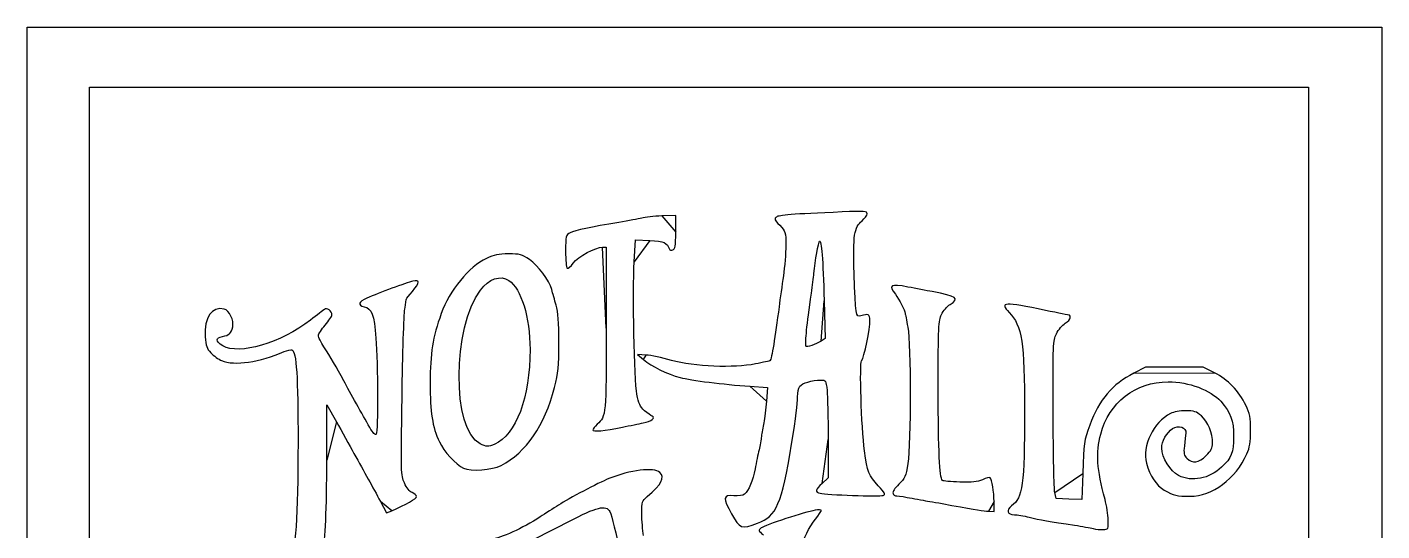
# Model space of a CAD drawing. Extents: x 1.22 to 6.05, y 4.37 to 9.22.
# Drawn here: x 1.222 to 6.048, y 7.428 to 9.222 of the extents above; entities that cross this region are included whole.
import ezdxf

# ---------------------------------------------------------------- set-up
doc = ezdxf.new("R2010")
doc.units = 0
doc.layers.add('Layer_1', color=7, linetype='CONTINUOUS')

msp = doc.modelspace()

# ---------------------------------------------------------------- linework, layer by layer
at = {"layer": 'Layer_1', "color": 7}
for points in [[(1.222222, 6.793651), (1.222222, 9.222223), (3.634921, 9.222223), (6.047619, 9.222223), (6.047619, 6.793651), (6.047619, 4.36508), (3.634921, 4.36508), (1.222222, 4.36508), (1.222222, 6.793651), (1.222222, 6.793651)], [(1.444444, 9.007936), (5.785714, 9.007936), (5.785714, 4.785714), (1.444444, 4.785714), (1.444444, 9.007936)], [(3.532381, 8.491988), (3.532381, 8.55142), (3.482619, 8.549729)], [(3.384402, 8.38648), (3.388902, 8.464487), (3.440017, 8.462373)], [(3.271508, 8.439003), (3.285079, 8.439008), (3.285079, 8.15042)], [(4.061077, 8.247548), (4.065023, 8.113767), (4.050528, 8.104357)], [(3.996241, 8.085663), (3.996241, 8.085663)], [(3.426826, 8.054601), (3.396667, 8.05704), (3.417778, 8.038795)], [(5.451718, 7.991055), (5.411524, 8.010973), (5.308857, 8.010973), (5.206191, 8.010973), (5.164378, 7.989723)], [(3.796818, 7.943532), (3.859192, 7.939339), (3.855355, 7.890156)], [(2.289683, 7.68008), (2.289956, 7.877401), (2.323755, 7.816687)], [(3.342381, 7.797804), (3.342381, 7.797804)], [(2.835415, 7.738672), (2.835415, 7.738672)], [(4.075238, 7.754281), (4.075238, 7.617763), (4.054127, 7.597722)], [(2.910901, 7.66165), (2.910901, 7.66165)], [(4.981862, 7.632781), (4.978908, 7.539946), (4.932938, 7.541709), (4.886968, 7.543473), (4.882398, 7.564723)], [(2.480536, 7.533038), (2.502247, 7.492247), (2.521203, 7.500349)], [(4.646752, 7.498616), (4.666354, 7.497937), (4.666209, 7.532848), (4.666205, 7.532848)], [(3.823701, 7.455499), (3.823701, 7.455499)], [(5.072808, 7.46758), (5.072808, 7.46758)]]:
    msp.add_lwpolyline(points, close=True, dxfattribs=at)
for points in [[(3.411746, 8.542475), (3.400135, 8.539415), (3.363492, 8.532458), (3.330318, 8.527014)], [(3.482619, 8.549729), (3.45525, 8.548799), (3.423357, 8.545534), (3.411746, 8.542475)], [(3.891264, 8.546005), (3.882559, 8.539597), (3.88386, 8.536317), (3.902957, 8.516524)], [(4.125, 8.564015), (3.944023, 8.556375), (3.900832, 8.553047), (3.891264, 8.546005)], [(4.213968, 8.55764), (4.213968, 8.566812), (4.205546, 8.567415), (4.125, 8.564015)], [(4.195987, 8.53228), (4.205877, 8.540657), (4.213968, 8.552069), (4.213968, 8.55764)], [(3.330318, 8.527014), (3.228957, 8.510381), (3.174278, 8.498617), (3.156905, 8.489705)], [(3.902957, 8.516524), (3.924032, 8.494681), (3.924445, 8.493299), (3.924445, 8.444587)], [(4.168059, 8.344901), (4.163656, 8.482138), (4.167538, 8.508184), (4.195987, 8.53228)], [(3.156905, 8.489705), (3.140583, 8.481332), (3.140318, 8.480283), (3.140318, 8.424032)], [(3.440017, 8.462373), (3.491017, 8.460263), (3.501816, 8.455413), (3.509906, 8.430984)], [(3.522187, 8.428618), (3.530797, 8.431944), (3.532381, 8.44179), (3.532381, 8.491988)], [(3.924445, 8.444587), (3.924445, 8.417271), (3.920552, 8.36864), (3.915795, 8.336519)], [(4.024585, 8.344901), (4.028732, 8.390017), (4.04073, 8.457552), (4.045079, 8.460258)], [(4.045079, 8.460258), (4.051574, 8.464298), (4.056688, 8.396297), (4.061077, 8.247548)], [(2.858425, 8.398606), (2.796059, 8.368909), (2.726593, 8.284207), (2.69714, 8.201949)], [(2.937199, 8.414723), (2.901098, 8.414723), (2.885619, 8.411556), (2.858425, 8.398606)], [(3.011058, 8.39499), (2.98483, 8.41288), (2.977934, 8.414723), (2.937199, 8.414723)], [(3.140318, 8.424032), (3.140318, 8.392592), (3.14273, 8.365367), (3.145678, 8.363533)], [(3.167575, 8.382021), (3.184937, 8.404933), (3.247063, 8.438995), (3.271508, 8.439003)], [(3.509906, 8.430984), (3.511054, 8.427517), (3.516581, 8.426453), (3.522187, 8.428618)], [(3.090954, 8.287476), (3.081497, 8.321234), (3.042753, 8.373372), (3.011058, 8.39499)], [(3.145678, 8.363533), (3.148627, 8.361699), (3.15848, 8.370018), (3.167575, 8.382021)], [(3.394198, 7.914999), (3.384688, 7.96606), (3.37819, 8.278811), (3.384402, 8.38648)], [(2.595952, 8.317588), (2.573132, 8.312018), (2.474894, 8.275831), (2.432593, 8.257414)], [(2.594444, 8.281151), (2.621661, 8.313942), (2.622076, 8.323964), (2.595952, 8.317588)], [(2.836611, 8.28591), (2.867062, 8.326096), (2.908004, 8.340008), (2.937862, 8.320316)], [(2.937862, 8.320316), (2.982244, 8.291044), (3.013651, 8.189277), (3.013651, 8.074739)], [(3.915795, 8.336519), (3.911037, 8.304397), (3.904185, 8.254892), (3.900566, 8.226508)], [(4.015864, 8.27508), (4.019433, 8.300124), (4.023357, 8.331544), (4.024585, 8.344901)], [(4.192086, 8.193851), (4.174447, 8.18819), (4.172744, 8.198898), (4.168059, 8.344901)], [(4.359566, 8.296766), (4.297509, 8.308759), (4.28917, 8.303964), (4.314616, 8.270919)], [(2.432593, 8.257414), (2.402045, 8.244114), (2.398163, 8.232301), (2.422443, 8.226531)], [(2.567458, 8.218151), (2.570651, 8.237774), (2.573279, 8.254254), (2.573298, 8.254773)], [(2.573298, 8.254773), (2.57332, 8.255292), (2.582833, 8.267162), (2.594444, 8.281151)], [(2.835415, 7.738672), (2.735227, 7.789022), (2.736023, 8.153164), (2.836611, 8.28591)], [(3.106584, 8.232046), (3.1013, 8.250706), (3.094267, 8.275649), (3.090954, 8.287476)], [(3.996241, 8.085663), (3.993595, 8.104851), (3.998888, 8.155947), (4.015864, 8.27508)], [(4.314616, 8.270919), (4.32932, 8.251824), (4.348173, 8.215183), (4.349962, 8.202223)], [(4.446191, 8.28038), (4.426286, 8.284031), (4.387305, 8.291405), (4.359566, 8.296766)], [(4.509396, 8.234573), (4.545065, 8.255782), (4.533131, 8.264431), (4.446191, 8.28038)], [(1.924202, 8.218125), (1.880351, 8.229203), (1.852342, 8.188296), (1.856692, 8.119527)], [(1.95442, 8.155402), (1.959846, 8.17825), (1.942913, 8.213398), (1.924202, 8.218125)], [(2.28095, 8.217049), (2.276616, 8.213903), (2.254451, 8.196816), (2.231694, 8.179077)], [(2.307936, 8.197857), (2.307936, 8.211372), (2.290355, 8.223875), (2.28095, 8.217049)], [(2.422443, 8.226531), (2.449999, 8.219983), (2.457971, 8.198862), (2.464609, 8.114823)], [(2.55762, 7.90519), (2.559839, 8.057695), (2.564266, 8.198528), (2.567458, 8.218151)], [(3.116191, 8.098968), (3.116191, 8.171418), (3.113604, 8.207256), (3.106584, 8.232046)], [(3.900566, 8.226508), (3.886927, 8.119511), (3.873512, 8.039646), (3.868299, 8.034398)], [(4.479237, 8.19892), (4.485802, 8.21257), (4.499373, 8.228614), (4.509396, 8.234573)], [(4.849526, 8.213609), (4.702429, 8.244308), (4.684061, 8.243268), (4.719651, 8.206252)], [(4.719651, 8.206252), (4.766135, 8.157906), (4.77491, 8.101536), (4.774916, 7.851243)], [(4.935479, 8.196151), (4.934214, 8.196151), (4.895536, 8.204007), (4.849526, 8.213609)], [(1.918673, 8.120618), (1.942336, 8.125087), (1.948688, 8.131268), (1.95442, 8.155402)], [(2.231694, 8.179077), (2.12667, 8.097212), (1.976806, 8.053273), (1.919233, 8.087465)], [(2.259682, 8.123819), (2.259682, 8.129268), (2.270539, 8.146143), (2.283809, 8.161317)], [(2.283809, 8.161317), (2.297079, 8.176492), (2.307936, 8.192935), (2.307936, 8.197857)], [(2.69714, 8.201949), (2.666792, 8.117193), (2.658078, 8.062367), (2.657921, 7.955189)], [(4.22381, 8.177937), (4.222985, 8.200004), (4.218409, 8.2023), (4.192086, 8.193851)], [(4.194691, 8.033824), (4.203238, 8.044191), (4.224816, 8.150983), (4.22381, 8.177937)], [(4.349962, 8.202223), (4.350192, 8.200553), (4.354249, 8.178696), (4.358976, 8.153651)], [(4.467423, 7.931645), (4.467309, 8.160965), (4.467949, 8.175448), (4.479237, 8.19892)], [(4.888525, 8.130323), (4.895568, 8.144969), (4.909532, 8.161828), (4.919555, 8.167788)], [(4.919555, 8.167788), (4.929577, 8.173747), (4.937778, 8.182567), (4.937778, 8.187387)], [(4.937778, 8.187387), (4.937778, 8.192207), (4.936744, 8.196151), (4.935479, 8.196151)], [(1.856692, 8.119527), (1.858752, 8.086963), (1.861885, 8.078094), (1.876945, 8.062188)], [(1.919233, 8.087465), (1.89206, 8.103603), (1.891858, 8.115555), (1.918673, 8.120618)], [(2.279393, 8.083691), (2.268552, 8.100312), (2.259682, 8.118369), (2.259682, 8.123819)], [(2.464609, 8.114823), (2.471852, 8.023132), (2.472743, 7.783641), (2.465883, 7.77277)], [(3.285079, 8.15042), (3.285079, 7.838882), (3.285002, 7.838038), (3.252682, 7.808039)], [(4.358976, 8.153651), (4.370595, 8.09209), (4.370607, 7.742257), (4.358998, 7.668598)], [(4.876773, 7.844833), (4.875743, 8.09741), (4.876029, 8.104341), (4.888525, 8.130323)], [(1.876945, 8.062188), (1.886744, 8.051838), (1.903914, 8.039496), (1.915101, 8.034761)], [(1.915101, 8.034761), (1.960591, 8.015505), (2.051881, 8.028635), (2.137961, 8.066814)], [(2.137961, 8.066814), (2.148975, 8.071699), (2.161355, 8.074394), (2.165472, 8.072804)], [(2.165472, 8.072804), (2.181416, 8.066646), (2.187382, 7.976064), (2.187139, 7.74383)], [(2.350353, 7.962245), (2.324245, 8.011143), (2.303018, 8.047471), (2.279393, 8.083691)], [(3.013651, 8.074739), (3.013651, 7.904434), (2.963201, 7.769197), (2.887756, 7.737261)], [(3.10036, 7.938609), (3.114318, 7.992574), (3.116191, 8.011547), (3.116191, 8.098968)], [(4.050528, 8.104357), (4.031759, 8.092173), (3.996994, 8.080202), (3.996241, 8.085663)], [(3.417778, 8.038795), (3.44558, 8.014768), (3.502906, 7.986487), (3.547669, 7.974716)], [(3.517302, 8.035637), (3.484127, 8.044726), (3.443413, 8.05326), (3.426826, 8.054601)], [(3.816288, 8.022835), (3.739699, 8.007214), (3.599065, 8.013236), (3.517302, 8.035637)], [(3.868299, 8.034398), (3.867644, 8.033739), (3.84424, 8.028536), (3.816288, 8.022835)], [(4.204812, 7.713473), (4.193567, 7.79941), (4.186476, 8.023861), (4.194691, 8.033824)], [(2.442671, 7.797055), (2.416069, 7.84278), (2.372812, 7.920182), (2.350353, 7.962245)], [(3.547669, 7.974716), (3.587704, 7.964187), (3.701576, 7.949935), (3.796818, 7.943532)], [(3.974368, 7.94336), (3.98257, 7.95465), (4.017848, 7.965053), (4.048744, 7.965292)], [(4.048744, 7.965292), (4.067282, 7.965435), (4.067531, 7.965028), (4.071363, 7.928118)], [(5.164378, 7.989723), (5.086979, 7.950388), (5.041454, 7.896883), (5.00701, 7.804774)], [(5.563096, 7.875532), (5.538501, 7.92656), (5.498825, 7.967712), (5.451718, 7.991055)], [(2.657921, 7.955189), (2.657766, 7.848713), (2.665244, 7.800813), (2.690718, 7.745124)], [(2.910901, 7.66165), (2.999774, 7.707644), (3.06546, 7.803666), (3.10036, 7.938609)], [(3.421316, 7.856504), (3.405413, 7.870559), (3.400501, 7.881155), (3.394198, 7.914999)], [(3.966667, 7.90625), (3.966667, 7.92083), (3.970132, 7.937529), (3.974368, 7.94336)], [(4.071363, 7.928118), (4.073494, 7.907592), (4.075238, 7.829366), (4.075238, 7.754281)], [(4.482505, 7.608099), (4.471839, 7.618864), (4.467533, 7.711233), (4.467423, 7.931645)], [(5.046128, 7.773316), (5.074485, 7.884918), (5.17046, 7.9591), (5.286749, 7.9593)], [(5.286749, 7.9593), (5.359256, 7.959424), (5.438593, 7.9299), (5.473601, 7.889765)], [(2.566148, 7.599326), (2.553815, 7.627391), (2.55366, 7.632925), (2.55762, 7.90519)], [(3.855355, 7.890156), (3.853245, 7.863105), (3.848945, 7.828678), (3.845799, 7.813651)], [(3.944942, 7.737758), (3.961088, 7.836049), (3.966667, 7.879319), (3.966667, 7.90625)], [(5.473601, 7.889765), (5.509907, 7.848143), (5.519449, 7.822072), (5.519234, 7.76508)], [(5.579777, 7.78633), (5.579755, 7.833579), (5.5775, 7.845649), (5.563096, 7.875532)], [(3.416755, 7.812993), (3.445568, 7.818815), (3.462702, 7.831287), (3.44886, 7.836362)], [(3.44886, 7.836362), (3.444392, 7.838), (3.431997, 7.847064), (3.421316, 7.856504)], [(4.774916, 7.851243), (4.774922, 7.593642), (4.768439, 7.546667), (4.728873, 7.517656)], [(4.882398, 7.564723), (4.879885, 7.57641), (4.877353, 7.70246), (4.876773, 7.844833)], [(5.294622, 7.846622), (5.233776, 7.816068), (5.192869, 7.730786), (5.20947, 7.669102)], [(5.348654, 7.856151), (5.328886, 7.856151), (5.305324, 7.851996), (5.294622, 7.846622)], [(5.404523, 7.837754), (5.386456, 7.853722), (5.379079, 7.856151), (5.348654, 7.856151)], [(5.444445, 7.740945), (5.444445, 7.77609), (5.427327, 7.817601), (5.404523, 7.837754)], [(2.323755, 7.816687), (2.342345, 7.783294), (2.370593, 7.732749), (2.386529, 7.704365)], [(2.465883, 7.77277), (2.46272, 7.767757), (2.455045, 7.775786), (2.442671, 7.797055)], [(3.252682, 7.808039), (3.243961, 7.799944), (3.236826, 7.790801), (3.236826, 7.787721)], [(3.236826, 7.787721), (3.236826, 7.780764), (3.279073, 7.784799), (3.342381, 7.797804)], [(3.342381, 7.797804), (3.368921, 7.803255), (3.402389, 7.81009), (3.416755, 7.812993)], [(3.845799, 7.813651), (3.842654, 7.798624), (3.839038, 7.776767), (3.837763, 7.76508)], [(5.00701, 7.804774), (4.986671, 7.750382), (4.985308, 7.741056), (4.981862, 7.632781)], [(5.061533, 7.540437), (5.032255, 7.649538), (5.028624, 7.704427), (5.046128, 7.773316)], [(5.263571, 7.72258), (5.263527, 7.74739), (5.280644, 7.778414), (5.302217, 7.792642)], [(5.302217, 7.792642), (5.32371, 7.806817), (5.351645, 7.797305), (5.349308, 7.776608)], [(5.349308, 7.776608), (5.348403, 7.768598), (5.346057, 7.748013), (5.344094, 7.730863)], [(5.56669, 7.702718), (5.577053, 7.725619), (5.579795, 7.743133), (5.579777, 7.78633)], [(2.187139, 7.74383), (2.186857, 7.474293), (2.178774, 7.357932), (2.157431, 7.316151)], [(2.690718, 7.745124), (2.706141, 7.711408), (2.749287, 7.664593), (2.776818, 7.651702)], [(2.887756, 7.737261), (2.863049, 7.726803), (2.858805, 7.726917), (2.835415, 7.738672)], [(3.823701, 7.455499), (3.891914, 7.481189), (3.909534, 7.52221), (3.944942, 7.737758)], [(3.837763, 7.76508), (3.836489, 7.753392), (3.832584, 7.731535), (3.829086, 7.716508)], [(5.323643, 7.625523), (5.294725, 7.640373), (5.263623, 7.690624), (5.263571, 7.72258)], [(5.344094, 7.730863), (5.34106, 7.704348), (5.342434, 7.697762), (5.353279, 7.686845)], [(5.421571, 7.69649), (5.43972, 7.714329), (5.444445, 7.723511), (5.444445, 7.740945)], [(5.519234, 7.76508), (5.519013, 7.706327), (5.512258, 7.688907), (5.476608, 7.655164)], [(2.275574, 7.355258), (2.284565, 7.393575), (2.289443, 7.505879), (2.289683, 7.68008)], [(2.386529, 7.704365), (2.423709, 7.638139), (2.45329, 7.584229), (2.480536, 7.533038)], [(3.829086, 7.716508), (3.825588, 7.701482), (3.819413, 7.671428), (3.815365, 7.649723)], [(4.253826, 7.588935), (4.219231, 7.626164), (4.214745, 7.637561), (4.204812, 7.713473)], [(5.353279, 7.686845), (5.372669, 7.667327), (5.395128, 7.670499), (5.421571, 7.69649)], [(5.363609, 7.551779), (5.444987, 7.552759), (5.526115, 7.613056), (5.56669, 7.702718)], [(2.776818, 7.651702), (2.803323, 7.639292), (2.878473, 7.644867), (2.910901, 7.66165)], [(3.475644, 7.636575), (3.456502, 7.65584), (3.369407, 7.645218), (3.294127, 7.614438)], [(3.431056, 7.551015), (3.482964, 7.596023), (3.494308, 7.617792), (3.475644, 7.636575)], [(3.815365, 7.649723), (3.807518, 7.60765), (3.792475, 7.571857), (3.777321, 7.559198)], [(4.358998, 7.668598), (4.351623, 7.621827), (4.349005, 7.615738), (4.32704, 7.594282)], [(5.20947, 7.669102), (5.221527, 7.624304), (5.243914, 7.590395), (5.272609, 7.573468)], [(5.476608, 7.655164), (5.433148, 7.614027), (5.369896, 7.60177), (5.323643, 7.625523)], [(2.594116, 7.564848), (2.584165, 7.568656), (2.574259, 7.580868), (2.566148, 7.599326)], [(3.294127, 7.614438), (3.257006, 7.59926), (3.150972, 7.543566), (3.115126, 7.520418)], [(4.054127, 7.597722), (4.029478, 7.574322), (4.028015, 7.567485), (4.046587, 7.562485)], [(4.271304, 7.554789), (4.280202, 7.558225), (4.277551, 7.563405), (4.253826, 7.588935)], [(4.32704, 7.594282), (4.312023, 7.579612), (4.304424, 7.567477), (4.306631, 7.561689)], [(4.543879, 7.602059), (4.512255, 7.603229), (4.484637, 7.605947), (4.482505, 7.608099)], [(4.624877, 7.610599), (4.606375, 7.602201), (4.589148, 7.600384), (4.543879, 7.602059)], [(4.651859, 7.617761), (4.649944, 7.619688), (4.637802, 7.616465), (4.624877, 7.610599)], [(4.666205, 7.532848), (4.666064, 7.567204), (4.658683, 7.610892), (4.651859, 7.617761)], [(2.521203, 7.500349), (2.570877, 7.521579), (2.609523, 7.543724), (2.609523, 7.550959)], [(2.609523, 7.550959), (2.609523, 7.555355), (2.60259, 7.561605), (2.594116, 7.564848)], [(3.411746, 7.489611), (3.411746, 7.532324), (3.412589, 7.535002), (3.431056, 7.551015)], [(3.739296, 7.553533), (3.700809, 7.556321), (3.699647, 7.546783), (3.731414, 7.488856)], [(3.777321, 7.559198), (3.771724, 7.554522), (3.756645, 7.552276), (3.739296, 7.553533)], [(4.046587, 7.562485), (4.067665, 7.556809), (4.259525, 7.550239), (4.271304, 7.554789)], [(4.306631, 7.561689), (4.308565, 7.556617), (4.312258, 7.553091), (4.314838, 7.553853)], [(4.314838, 7.553853), (4.317419, 7.554615), (4.336494, 7.551908), (4.357228, 7.547837)], [(4.357228, 7.547837), (4.377962, 7.543767), (4.410534, 7.537837), (4.429609, 7.534658)], [(4.429609, 7.534658), (4.448685, 7.53148), (4.487363, 7.524599), (4.515562, 7.519366)], [(5.072808, 7.46758), (5.072431, 7.485946), (5.067358, 7.518732), (5.061533, 7.540437)], [(5.272609, 7.573468), (5.305186, 7.554251), (5.317869, 7.551228), (5.363609, 7.551779)], [(3.115126, 7.520418), (3.097466, 7.509014), (3.068088, 7.490068), (3.049842, 7.478318)], [(3.149169, 7.460891), (3.252699, 7.514593), (3.284196, 7.522287), (3.297567, 7.497139)], [(3.297567, 7.497139), (3.305088, 7.482995), (3.321129, 7.415967), (3.332976, 7.349187)], [(3.417976, 7.412247), (3.41455, 7.430234), (3.411746, 7.465048), (3.411746, 7.489611)], [(3.731414, 7.488856), (3.760103, 7.436543), (3.766872, 7.434097), (3.823701, 7.455499)], [(4.028492, 7.501911), (3.995392, 7.496517), (3.849332, 7.448609), (3.836181, 7.438832)], [(4.051111, 7.500874), (4.051111, 7.503472), (4.040933, 7.503939), (4.028492, 7.501911)], [(4.029994, 7.470211), (4.041608, 7.484478), (4.051111, 7.498277), (4.051111, 7.500874)], [(4.515562, 7.519366), (4.605837, 7.502614), (4.626733, 7.499309), (4.646752, 7.498616)], [(4.728873, 7.517656), (4.7079, 7.502278), (4.712949, 7.485794), (4.738632, 7.485794)], [(4.738632, 7.485794), (4.748739, 7.485794), (4.772574, 7.481893), (4.791599, 7.477126)], [(2.832653, 7.348215), (2.917718, 7.342137), (2.925728, 7.344988), (3.149169, 7.460891)], [(3.049842, 7.478318), (2.98671, 7.437659), (2.909677, 7.402713), (2.874921, 7.398963)], [(3.836181, 7.438832), (3.825476, 7.430874), (3.825889, 7.429655), (3.844578, 7.41411)], [(3.98184, 7.370437), (3.985248, 7.396185), (4.007843, 7.443001), (4.029994, 7.470211)], [(4.791599, 7.477126), (4.826754, 7.468316), (4.866212, 7.461355), (4.952857, 7.448674)], [(4.952857, 7.448674), (4.979397, 7.44479), (5.009254, 7.439443), (5.019207, 7.436791)], [(5.019207, 7.436791), (5.029159, 7.43414), (5.045445, 7.432469), (5.055397, 7.433078)], [(5.055397, 7.433078), (5.073267, 7.434173), (5.073484, 7.434603), (5.072808, 7.46758)]]:
    msp.add_open_spline(points, degree=3, dxfattribs=at)

doc.saveas('drawing.dxf')
